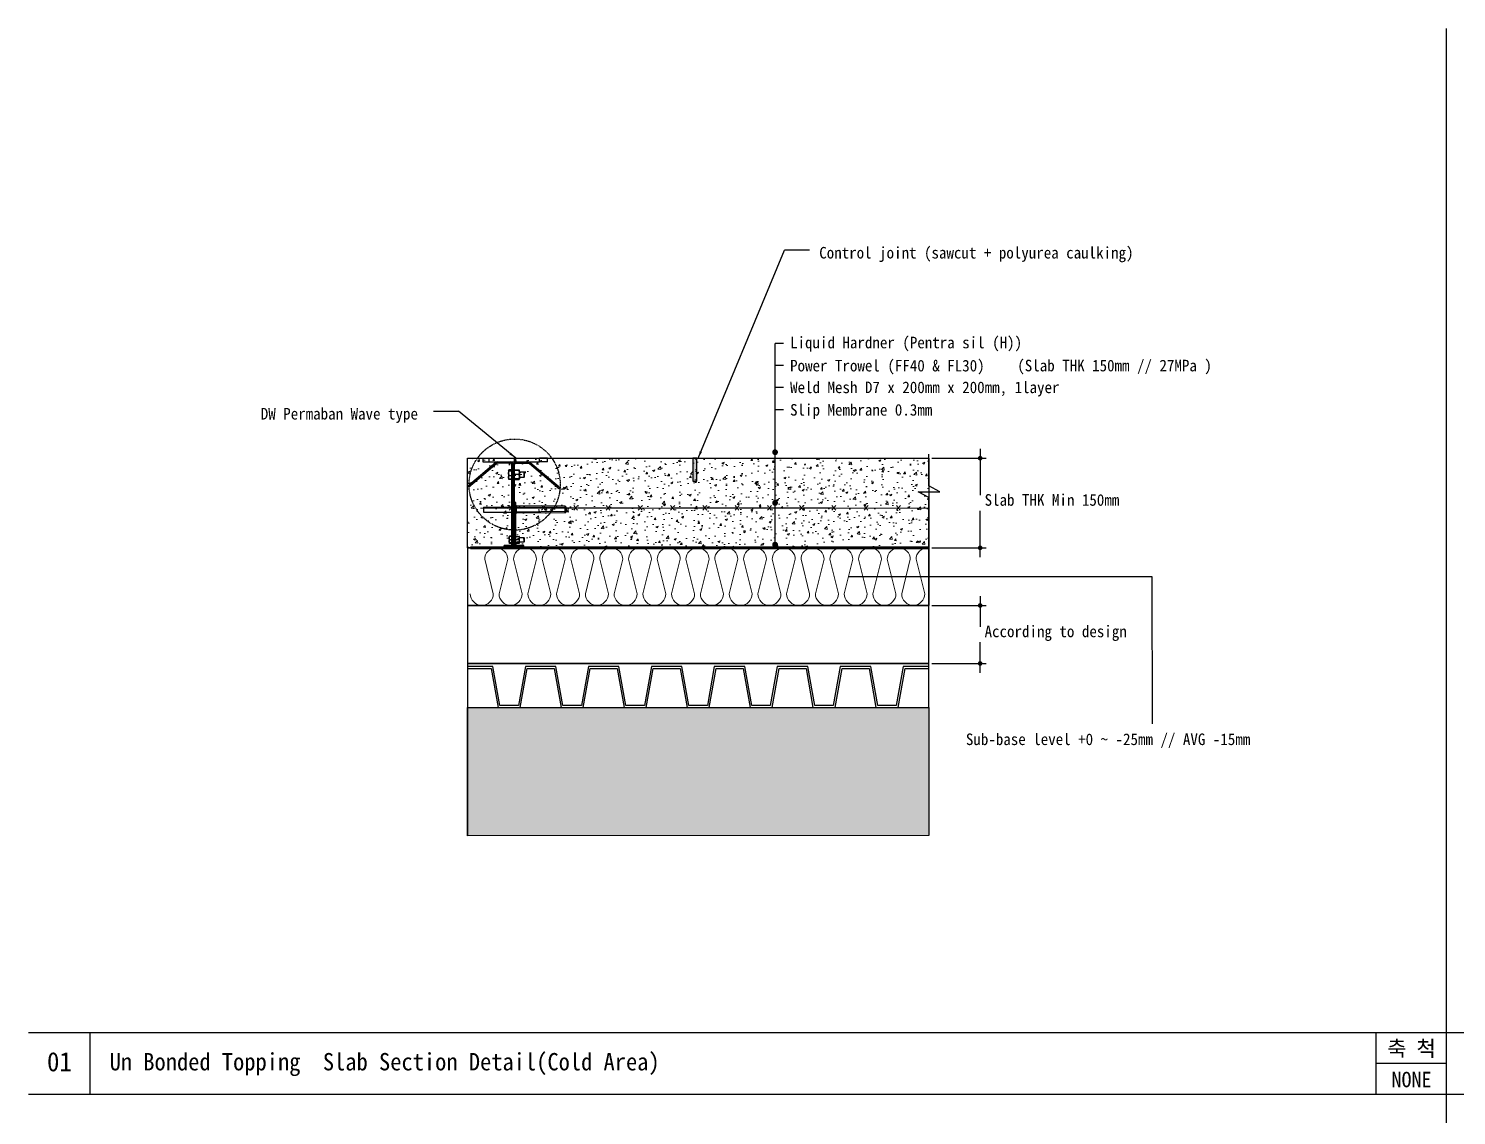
# Model space of a CAD drawing. Header units: millimetres. Extents: x 1364877 to 2662909, y 234189 to 1399913.
# Drawn here: x 1841976 to 2026942, y 369478 to 510289 of the extents above; entities that cross this region are included whole.
import ezdxf
from ezdxf.enums import TextEntityAlignment as Align

# ---------------------------------------------------------------- set-up
doc = ezdxf.new("R2010")
doc.units = ezdxf.units.MM
doc.header["$LTSCALE"] = 5
doc.header["$MEASUREMENT"] = 0
doc.linetypes.add('DASHDOTX2', pattern=[2, 1, -0.5, 0, -0.5])
doc.linetypes.add('HID', pattern=[2, 1.1, -0.9])
doc.layers.get('0').update_dxf_attribs({"linetype": 'CONTINUOUS'})
for name, color, linetype, lineweight in [('A-CONC-LIN2', 7, 'CONTINUOUS', 25), ('A-CUTL', 7, 'CONTINUOUS', 25), ('A-DIMS', 7, 'CONTINUOUS', 25), ('A-MKXS-LEAD', 7, 'CONTINUOUS', 25), ('A-MKXS-MAK2', 3, 'DASHDOTX2', 25), ('A-MKXS-TEXT1', 3, 'CONTINUOUS', 25), ('A-SECT-MESH', 8, 'HID', 18), ('A-XXXX-HATC', 8, 'CONTINUOUS', 18), ('A-XXXX-INSL1', 15, 'CONTINUOUS', 18), ('A-XXXX-TABL', 7, 'CONTINUOUS', 25), ('A-XXXX-TXT2', 3, 'CONTINUOUS', 25)]:
    doc.layers.add(name, color=color, linetype=linetype, lineweight=lineweight)
doc.layers.add('CA-ANNO-TEXT', color=3, linetype='CONTINUOUS')
doc.layers.add('DW-ETC', color=7, linetype='CONTINUOUS')
doc.styles.add('HY울릉도L', font='')
doc.styles.add('돋움', font='')
doc.styles.add('돋움체', font='')
doc.styles.get('HY울릉도L').set_extended_font_data('HYwulM')
doc.styles.get('돋움').set_extended_font_data('DotumChe')
doc.styles.get('돋움체').set_extended_font_data('DotumChe')
doc.dimstyles.new('CDIM', dxfattribs={"dimtxt": 3, "dimasz": 1.5, "dimexe": 2, "dimexo": 1, "dimgap": 1, "dimtad": 1, "dimdec": 0, "dimrnd": 0.5, "dimzin": 0, "dimdsep": 32, "dimlunit": 6, "dimtxsty": 'HY울릉도L', "dimblk1": '_CIDOT', "dimblk2": '_CIDOT', "dimsah": 1, "dimcen": 5.5, "dimclrd": 2, "dimclre": 2, "dimclrt": 7, "dimadec": 0, "dimazin": 0, "dimtfac": 1, "dimtdec": 0, "dimtix": 1, "dimtmove": 2, "dimatfit": 1, "dimldrblk": '_CIDOT', "dimfxl": 1, "dimtolj": 1, "dimtzin": 0, "dimlwd": -1, "dimarcsym": 0})

# ---------------------------------------------------------------- blocks, each defined once
blk = doc.blocks.new('_CIDOT')
at = {"color": 0, "linetype": 'ByBlock'}
blk.add_line((2, 0), (-1, 0), dxfattribs=at)
at = {"color": 0, "linetype": 'ByBlock', "const_width": 0.5}
blk.add_lwpolyline([(-0.25, 0, 1), (0.25, 0, 1)], format="xyb", close=True, dxfattribs=at)
blk = doc.blocks.new('*D4')
at = {"layer": 'A-DIMS', "lineweight": -2, "transparency": 16777216}
for p, q in [((1959003, 454629), (1966042, 454626)), ((1958998, 443016), (1966037, 443013))]:
    blk.add_line(p, q, dxfattribs=at)
at = {"layer": 'A-DIMS', "transparency": 16777216}
for p, q in [((1965242, 454026), (1965240, 449820)), ((1965237, 443613), (1965239, 447820))]:
    blk.add_line(p, q, dxfattribs=at)
at = {"layer": 'A-DIMS', "transparency": 16777216, "xscale": 600, "yscale": 600, "zscale": 600}
for p, rotation in [((1965242, 454626), 89.97559963681972), ((1965237, 443013), 269.9755996368198)]:
    blk.add_blockref('_CIDOT', p, dxfattribs=dict(at, rotation=rotation))
at = {"layer": 'A-DIMS', "color": 3, "transparency": 16777216, "insert": (1965240, 448820), "char_height": 1200, "attachment_point": 5, "style": '돋움체'}
blk.add_mtext('\\A1;   ', dxfattribs=at)
blk = doc.blocks.new('*D5')
at = {"layer": 'A-DIMS', "lineweight": -2, "transparency": 16777216}
for p, q in [((1959003, 435546), (1966037, 435546)), ((1959003, 428036), (1966037, 428036))]:
    blk.add_line(p, q, dxfattribs=at)
at = {"layer": 'A-DIMS', "transparency": 16777216}
for p, q in [((1965237, 434946), (1965237, 432791)), ((1965237, 428636), (1965237, 430791))]:
    blk.add_line(p, q, dxfattribs=at)
at = {"layer": 'A-DIMS', "transparency": 16777216, "xscale": 600, "yscale": 600, "zscale": 600}
for p, rotation in [((1965237, 435546), 90), ((1965237, 428036), 270)]:
    blk.add_blockref('_CIDOT', p, dxfattribs=dict(at, rotation=rotation))
at = {"layer": 'A-DIMS', "color": 3, "transparency": 16777216, "insert": (1965237, 431791), "char_height": 1200, "attachment_point": 5, "style": '돋움체'}
blk.add_mtext('\\A1;   ', dxfattribs=at)

msp = doc.modelspace()

# ---------------------------------------------------------------- hatches: boundary and pattern name
at = {"layer": 'A-XXXX-HATC', "true_color": 0x939598}
h = msp.add_hatch(dxfattribs=at)
h.set_pattern_fill('AR-CONC', color=252, scale=15.530874)
h.set_pattern_definition([(50, (1104660, 597088.6), (2829.487, -247.548), [295.863, -3254.495]), (355, (1104660, 597088.6), (-547.361, 2967.28), [236.6905, -2603.605]), (100.45144, (1104895.8, 597068), (2282.126, 2719.732), [251.445, -2765.897]), (46.1842, (1104660, 597877.6), (4210.094, -652.954), [443.795, -4881.742]), (96.63556, (1105011, 597823), (3687.094, 3842.744), [377.168, -4148.85]), (351.18415, (1104660, 597877.6), (3687.094, 3842.744), [355.035, -3905.39]), (21, (1105054.5, 597680.4), (2354.704, -1588.268), [295.863, -3254.495]), (326, (1105054.5, 597680.4), (959.8395, 2860.6), [236.6905, -2603.596]), (71.45144, (1105250.7, 597548), (3314.5435, 1272.332), [251.445, -2765.892]), (37.5, (1104660, 597088.6), (47.9687, 1313.2136), [0, -2572.037, 0, -2643.044, 0, -2613.4578]), (7.5, (1104660, 597088.6), (1037.7677, 1555.8919), [0, -1506.9296, 0, -2512.8643, 0, -996.0726]), (327.5, (1103780.3, 597088.6), (2105.8404, -88.9724), [0, -986.2105, 0, -3076.9767, 0, -4082.9114]), (317.5, (1103385.8, 597088.6), (2300.5756, 394.8956), [0, -1282.0736, 0, -2043.428, 0, -2899.459])])
h.paths.add_polyline_path([(1898826.4, 443016.3), (1898826.4, 454629), (1958602.7, 454629), (1958602.7, 443016.3)])
at = {"layer": 'A-XXXX-HATC', "true_color": 0x636466}
h = msp.add_hatch(color=251, dxfattribs=at)
h.dxf.hatch_style = 1
h.paths.add_polyline_path([(1898826.4, 422336.9), (1958602.7, 422336.9), (1958602.7, 405737.4), (1898826.4, 405713.6)])
at = {"layer": 'DW-ETC'}
h = msp.add_hatch(color=256, dxfattribs=at)
h.dxf.hatch_style = 1
h.paths.add_polyline_path([(1928013.9, 454629), (1928013.9, 451666.4), (1928534.4, 451666.4), (1928534.4, 454629)])

# ---------------------------------------------------------------- linework, layer by layer
at = {"color": 7, "linetype": 'Continuous', "lineweight": 25}
for p, q in [((1902526.2, 454060.4), (1898849.9, 450975.7)), ((1902631.6, 453934.8), (1898955.3, 450850.1)), ((1900804.9, 454629), (1900804.9, 454137.1)), ((1901624.6, 454137.1), (1901624.6, 454629)), ((1901624.6, 454629), (1904903.5, 454629)), ((1901624.6, 454137.1), (1904903.5, 454137.1)), ((1902631.6, 453934.8), (1902526.2, 454060.4)), ((1902736.9, 454137.1), (1902736.9, 453973.2)), ((1904421, 453973.2), (1902736.9, 453973.2)), ((1904421, 453973.2), (1904421, 454137.1)), ((1904748.9, 453809.3), (1904585, 453809.3)), ((1904585, 443480.7), (1904585, 453809.3)), ((1904912.8, 453809.3), (1904748.9, 453809.3)), ((1904748.9, 443152.8), (1904748.9, 453809.3)), ((1904903.5, 454137.1), (1904903.5, 454629)), ((1905079.1, 454629), (1904903.5, 454629)), ((1905062.4, 454137.1), (1904903.5, 454137.1)), ((1904912.8, 443152.8), (1904912.8, 453809.3)), ((1905076.8, 454137.1), (1905076.8, 453973.2)), ((1905076.8, 454137.1), (1906760.8, 454137.1)), ((1905076.8, 453973.2), (1906760.8, 453973.2)), ((1905093.4, 454137.1), (1905093.4, 454629)), ((1905093.4, 454629), (1908161.8, 454629)), ((1905093.4, 454137.1), (1908161.8, 454137.1)), ((1906760.8, 453973.2), (1906760.8, 454137.1)), ((1906971.6, 454060.4), (1906866.2, 453934.8)), ((1906866.2, 453934.8), (1910542.5, 450850.1)), ((1906971.6, 454060.4), (1910647.9, 450975.7)), ((1908161.8, 454137.1), (1908161.8, 454629)), ((1909217.9, 454137.1), (1909217.9, 454629)), ((1904161.4, 453049.3), (1904150.5, 453030.5)), ((1904150.5, 453030.5), (1904150.5, 453016)), ((1904198.1, 452944.5), (1904150.5, 453016)), ((1904150.5, 453016), (1904150.5, 452649.7)), ((1904150.5, 452649.7), (1904150.5, 452131.4)), ((1904198.1, 451908), (1904150.5, 452131.4)), ((1904150.5, 452131.4), (1904150.5, 451964.9)), ((1904150.5, 451964.9), (1904161.4, 451946)), ((1904161.4, 451946), (1904192.4, 451892.4)), ((1904168.2, 451950), (1904198.1, 451908)), ((1904198.1, 451882.8), (1904185.6, 451920.9)), ((1904188.7, 453093.8), (1904198.1, 453112.6)), ((1904198.1, 453112.6), (1904194.5, 453101.8)), ((1904535.8, 453112.6), (1904198.1, 453112.6)), ((1904535.8, 453087.4), (1904198.1, 453087.4)), ((1904535.8, 452944.5), (1904198.1, 452944.5)), ((1904535.8, 452354.8), (1904198.1, 452354.8)), ((1904535.8, 451908), (1904198.1, 451908)), ((1904535.8, 451882.8), (1904198.1, 451882.8)), ((1904535.8, 453112.6), (1904535.8, 453087.4)), ((1904535.8, 453087.4), (1904535.8, 453016)), ((1904585, 453030.5), (1904535.8, 453030.5)), ((1904535.8, 453016), (1904535.8, 452944.5)), ((1904535.8, 452944.5), (1904535.8, 452649.7)), ((1904535.8, 452649.7), (1904535.8, 452354.8)), ((1904535.8, 452354.8), (1904535.8, 452131.4)), ((1904535.8, 452131.4), (1904535.8, 451908)), ((1904535.8, 451964.9), (1904585, 451964.9)), ((1904535.8, 451908), (1904535.8, 451882.8)), ((1904914, 453032.5), (1904912.8, 453030.5)), ((1904960.4, 452551), (1904912.8, 452803.1)), ((1904960.4, 451993.5), (1904912.8, 452272.3)), ((1904912.8, 451964.9), (1904914, 451962.9)), ((1904960.4, 453112.9), (1904914, 453032.5)), ((1904914, 451962.9), (1904960.4, 451882.4)), ((1904938, 453045.2), (1904960.4, 453112.9)), ((1904960.4, 451882.4), (1904945.3, 451931.4)), ((1904960.4, 453112.9), (1905512.8, 453112.9)), ((1904960.4, 453055.2), (1905512.8, 453055.2)), ((1904960.4, 452551), (1905512.8, 452551)), ((1904960.4, 451993.5), (1905512.8, 451993.5)), ((1904960.4, 451940.2), (1905512.8, 451940.2)), ((1904960.4, 451882.4), (1905512.8, 451882.4)), ((1905559.3, 453032.5), (1905512.8, 453112.9)), ((1905535.3, 453045.2), (1905512.8, 453112.9)), ((1905512.8, 452551), (1905560.4, 452803.1)), ((1905512.8, 451993.5), (1905560.4, 452272.3)), ((1905512.8, 451882.4), (1905559.3, 451962.9)), ((1905512.8, 451882.4), (1905528, 451931.4)), ((1905560.4, 453030.5), (1905559.3, 453032.5)), ((1905559.3, 451962.9), (1905560.4, 451964.9)), ((1905560.4, 452803.1), (1905560.4, 453030)), ((1906179, 452825.6), (1905560.4, 452825.6)), ((1905560.4, 452803.1), (1905560.4, 452272.3)), ((1905560.4, 452272.3), (1905560.4, 451966.9)), ((1905560.4, 452169.8), (1906179, 452169.8)), ((1906224.4, 452780.1), (1906179, 452825.6)), ((1906179, 452169.8), (1906179, 452825.6)), ((1906179, 452169.8), (1906224.4, 452215.3)), ((1906224.4, 452215.3), (1906224.4, 452780.1)), ((1899178.8, 450988.6), (1899073.4, 451114.2)), ((1910542.5, 450850.1), (1910647.9, 450975.7)), ((1900896.2, 448276.1), (1900896.2, 447620.3)), ((1900896.2, 448276.1), (1904585, 448276.1)), ((1900896.2, 447620.3), (1904585, 447620.3)), ((1905076.8, 448885.9), (1904912.8, 448885.9)), ((1904912.8, 443475.7), (1904912.8, 448885.9)), ((1905076.8, 443475.7), (1905076.8, 448885.9)), ((1905087.3, 448498.8), (1905078.6, 448507)), ((1905174.1, 448258.8), (1905174.1, 448269.3)), ((1905174.1, 447697.2), (1905174.1, 448258.8)), ((1911472.1, 448203.9), (1905174.1, 448258.8)), ((1905174.1, 447697.2), (1911472.1, 447752.3)), ((1905198.3, 448451), (1905198.3, 448452.3)), ((1911443.7, 448397.7), (1905198.3, 448452.3)), ((1905198.3, 448451), (1911443.6, 448396.6)), ((1911443.7, 448396.6), (1911443.7, 448397.7)), ((1911472.1, 447752.3), (1911472.1, 448203.9)), ((1911634.6, 448205), (1911634.6, 448203.9)), ((1911634.6, 448203.9), (1911634.6, 447752.3)), ((1911443.7, 447559.7), (1905198.3, 447505.1)), ((1904243.3, 444493.8), (1904226.3, 444464.4)), ((1904262.9, 444465.8), (1904226.3, 444464.3)), ((1904226.3, 444464.3), (1904226.3, 444261.6)), ((1904226.3, 444261.6), (1904226.3, 443851.7)), ((1904262.9, 444520.4), (1904249.3, 444490.4)), ((1904252.5, 444479.7), (1904262.9, 444520.4)), ((1904544, 444520.4), (1904262.9, 444520.4)), ((1904544, 444465.8), (1904262.9, 444465.8)), ((1904544, 444057.3), (1904262.9, 444057.3)), ((1904544, 444520.4), (1904544, 444465.8)), ((1904544, 444465.8), (1904544, 444261.6)), ((1904585, 444464.4), (1904544, 444464.4)), ((1904544, 444261.6), (1904544, 444057.3)), ((1904544, 444057.3), (1904544, 443851.7)), ((1905077.7, 444465.9), (1905076.8, 444464.4)), ((1905113.4, 444095.5), (1905076.8, 444289.4)), ((1905113.4, 444483.3), (1905540.2, 444483.3)), ((1905113.4, 444095.5), (1905540.2, 444095.5)), ((1905540.2, 444095.5), (1905576.8, 444289.4)), ((1905576.8, 444289.4), (1905576.8, 444464)), ((1906179, 444300.4), (1905576.8, 444300.4)), ((1905576.8, 443881.1), (1905576.8, 444289.4)), ((1906224.4, 444255), (1906179, 444300.4)), ((1906179, 443808.6), (1906179, 444300.4)), ((1906224.4, 443854), (1906224.4, 444255)), ((1904421, 443316.7), (1903601.3, 443316.7)), ((1903601.3, 443152.8), (1903601.3, 443316.7)), ((1904421, 443152.8), (1903601.3, 443152.8)), ((1904262.9, 443646.1), (1904226.3, 443851.7)), ((1904226.3, 443851.7), (1904226.3, 443644.6)), ((1904226.3, 443644.6), (1904243.3, 443615.2)), ((1904262.9, 443643.2), (1904226.3, 443644.6)), ((1904262.9, 443588.6), (1904237.6, 443644.2)), ((1904544, 443646.1), (1904262.9, 443646.1)), ((1904544, 443643.2), (1904262.9, 443643.2)), ((1904544, 443588.6), (1904262.9, 443588.6)), ((1904421, 443316.7), (1904421, 443152.8)), ((1904544, 443851.7), (1904544, 443646.1)), ((1904544, 443646.1), (1904544, 443644.6)), ((1904544, 443644.6), (1904585, 443644.6)), ((1904544, 443644.6), (1904544, 443643.2)), ((1904544, 443643.2), (1904544, 443588.6)), ((1904585, 443480.7), (1904748.9, 443480.7)), ((1904748.9, 443152.8), (1904912.8, 443152.8)), ((1904912.8, 443475.7), (1905076.8, 443475.7)), ((1905113.4, 443666.7), (1905076.8, 443881.1)), ((1905076.8, 443644.6), (1905077.7, 443643.1)), ((1905113.4, 443666.7), (1905540.2, 443666.7)), ((1905113.4, 443625.7), (1905540.2, 443625.7)), ((1905240.7, 443311.7), (1905240.7, 443147.8)), ((1906142.4, 443311.7), (1905240.7, 443311.7)), ((1906142.4, 443147.8), (1905240.7, 443147.8)), ((1905540.2, 443666.7), (1905576.8, 443881.1)), ((1905575.9, 443643.1), (1905576.8, 443644.6)), ((1905576.8, 443646.2), (1905576.8, 443881.1)), ((1905576.8, 443808.6), (1906179, 443808.6)), ((1906142.4, 443147.8), (1906142.4, 443311.7)), ((1906179, 443808.6), (1906224.4, 443854))]:
    msp.add_line(p, q, dxfattribs=at)
at = {"color": 8, "linetype": 'Continuous', "lineweight": 25}
msp.add_line((1911443.6, 448396.6), (1911443.7, 448396.6), dxfattribs=at)
at = {"color": 8, "linetype": 'Continuous', "lineweight": 25, "flags": 128}
for points in [[(1905174.1, 448258.8), (1905146, 448258.8), (1905119.6, 448258.8), (1905095.7, 448258.8), (1905076.8, 448258.8)], [(1905076.8, 447697.2), (1905095.7, 447697.2), (1905119.6, 447697.2), (1905146, 447697.2), (1905174.1, 447697.2)]]:
    msp.add_lwpolyline(points, dxfattribs=at)
at = {"color": 7, "linetype": 'Continuous', "lineweight": 25, "flags": 128}
for points in [[(1911472.1, 448203.9), (1911505.1, 448203.9), (1911536.1, 448203.9), (1911564.2, 448203.9), (1911588.5, 448203.9), (1911608.2, 448203.9), (1911622.7, 448203.9), (1911631.6, 448203.9), (1911634.6, 448203.9)], [(1911634.6, 447752.3), (1911631.6, 447752.3), (1911622.7, 447752.3), (1911608.2, 447752.3), (1911588.5, 447752.3), (1911564.2, 447752.3), (1911536.1, 447752.3), (1911505.1, 447752.3), (1911472.1, 447752.3)]]:
    msp.add_lwpolyline(points, dxfattribs=at)
at = {"color": 7, "linetype": 'Continuous', "lineweight": 25}
for centre, radius, start, end in [((1902736.9, 453809.3), 327.9, 90, 130), ((1902736.9, 453809.3), 163.9, 90, 130), ((1904421, 453809.3), 327.9, 0, 90), ((1904421, 453809.3), 163.9, 0, 90), ((1905076.8, 453809.3), 327.9, 90, 180), ((1905076.8, 453809.3), 163.9, 90, 180), ((1906760.8, 453809.3), 327.9, 50, 90), ((1906760.8, 453809.3), 163.9, 50, 90), ((1911442, 448205), 192.6, 0, 89.5), ((1911142.5, 448253.7), 333.3, 351.418319, 25.385874), ((1911442, 448203.9), 192.6, 0, 89.5), ((1911142.7, 447702.5), 333.1, 334.605671, 8.5873), ((1911442, 447752.3), 192.6, 270.5, 0), ((1905199.7, 447341.1), 163.9, 90.5, 133.702635), ((1904421, 443480.7), 327.9, 270, 0), ((1904421, 443480.7), 163.9, 270, 0), ((1905240.7, 443475.7), 327.9, 180, 270), ((1905240.7, 443475.7), 163.9, 180, 270)]:
    msp.add_arc(centre, radius, start, end, dxfattribs=at)
at = {"color": 8, "linetype": 'Continuous', "lineweight": 25}
for centre, radius, start, end in [((1905199.7, 448614.9), 163.9, 221.409633, 269.5), ((1905183.3, 450187.4), 1918.1, 266.816554, 269.723842), ((1905199.7, 448616.2), 163.9, 222.003223, 269.5)]:
    msp.add_arc(centre, radius, start, end, dxfattribs=at)
at = {"color": 7, "linetype": 'Continuous', "lineweight": 25}
for points, knots in [([(1900806.8, 454629), (1900808.4, 454629), (1900811.8, 454629), (1900859.6, 454629), (1900942.7, 454629), (1901062.6, 454629), (1901217.5, 454629), (1901407.4, 454629), (1901549.5, 454629), (1901624.6, 454629)], [0, 0, 0, 0, 0.09707816, 0.21877623, 0.34734472, 0.48637464, 0.63930682, 0.80944891, 1, 1, 1, 1]), ([(1900806.8, 454137.1), (1900808.4, 454137.1), (1900811.8, 454137.1), (1900859.6, 454137.1), (1900942.7, 454137.1), (1901062.6, 454137.1), (1901217.5, 454137.1), (1901407.4, 454137.1), (1901549.5, 454137.1), (1901624.6, 454137.1)], [0, 0, 0, 0, 0.09707816, 0.21877623, 0.34734472, 0.48637464, 0.63930682, 0.80944891, 1, 1, 1, 1]), ([(1909215.3, 454629), (1909213.4, 454629), (1909209, 454629), (1909147.3, 454629), (1909040, 454629), (1908885.6, 454629), (1908685.9, 454629), (1908441.3, 454629), (1908258.5, 454629), (1908161.8, 454629)], [0, 0, 0, 0, 0.09543281, 0.2157351, 0.34343641, 0.48230884, 0.63586234, 0.80738162, 1, 1, 1, 1]), ([(1909215.3, 454137.1), (1909213.4, 454137.1), (1909209, 454137.1), (1909147.3, 454137.1), (1909040, 454137.1), (1908885.6, 454137.1), (1908685.9, 454137.1), (1908441.3, 454137.1), (1908258.5, 454137.1), (1908161.8, 454137.1)], [0, 0, 0, 0, 0.09543281, 0.2157351, 0.34343641, 0.48230884, 0.63586234, 0.80738162, 1, 1, 1, 1]), ([(1904150.5, 453016), (1904150.5, 453017.6), (1904151.2, 453041.8), (1904175.5, 453065.4), (1904198.1, 453087.4)], [0, 0, 0, 0, 0.07023966, 1, 1, 1, 1]), ([(1904150.5, 452649.7), (1904156.3, 452727.2), (1904163.8, 452827), (1904191.8, 452923), (1904198.1, 452944.5)], [0, 0, 0, 0, 0.77629349, 1, 1, 1, 1]), ([(1904198.1, 452354.8), (1904178.8, 452428.6), (1904153.4, 452525.8), (1904151.1, 452625.6), (1904150.5, 452649.7)], [0, 0, 0, 0, 0.75815177, 1, 1, 1, 1]), ([(1904150.5, 452131.4), (1904150.5, 452136.7), (1904151.2, 452212.2), (1904175.5, 452286.1), (1904198.1, 452354.8)], [0, 0, 0, 0, 0.07020533, 1, 1, 1, 1]), ([(1904912.8, 452803.1), (1904912.9, 452809.1), (1904913.6, 452894.2), (1904937.9, 452977.6), (1904960.4, 453055.2)], [0, 0, 0, 0, 0.07019843, 1, 1, 1, 1]), ([(1904912.8, 452272.3), (1904912.9, 452278.9), (1904913.6, 452373), (1904937.9, 452465.3), (1904960.4, 452551)], [0, 0, 0, 0, 0.07020298, 1, 1, 1, 1]), ([(1904912.8, 451966.9), (1904913.5, 451969.3), (1904916.2, 451978.3), (1904941.7, 451987.1), (1904960.4, 451993.5)], [0, 0, 0, 0, 0.26860706, 1, 1, 1, 1]), ([(1904914.9, 453032.5), (1904915.4, 453033.6), (1904918.4, 453041.3), (1904941, 453048.7), (1904960.4, 453055.2)], [0, 0, 0, 0, 0.14100126, 1, 1, 1, 1]), ([(1904960.4, 451940.2), (1904953.2, 451942.4), (1904929.1, 451949.9), (1904922.7, 451957.6), (1904918.3, 451962.9)], [0, 0, 0, 0, 0.30191559, 1, 1, 1, 1]), ([(1905560.4, 452803.1), (1905560.4, 452809.1), (1905559.7, 452894.2), (1905535.4, 452977.6), (1905512.8, 453055.2)], [0, 0, 0, 0, 0.07019843, 1, 1, 1, 1]), ([(1905560.4, 453028.5), (1905559.7, 453030.9), (1905557.1, 453040), (1905531.5, 453048.7), (1905512.8, 453055.2)], [0, 0, 0, 0, 0.26866916, 1, 1, 1, 1]), ([(1905560.4, 452272.3), (1905560.4, 452278.9), (1905559.7, 452373), (1905535.4, 452465.3), (1905512.8, 452551)], [0, 0, 0, 0, 0.07020298, 1, 1, 1, 1]), ([(1905560.4, 451966.9), (1905559.7, 451969.3), (1905557.1, 451978.3), (1905531.5, 451987.1), (1905512.8, 451993.5)], [0, 0, 0, 0, 0.26860706, 1, 1, 1, 1]), ([(1905512.8, 451940.2), (1905520, 451942.4), (1905547.9, 451951.1), (1905555.1, 451960.2), (1905560.4, 451966.9)], [0, 0, 0, 0, 0.25751836, 1, 1, 1, 1]), ([(1905198.3, 448451), (1905195.1, 448448.3), (1905188.7, 448443.1), (1905180.6, 448401.6), (1905175.2, 448341.5), (1905174.4, 448292.8), (1905174.1, 448269.3)], [0, 0, 0, 0, 0.2547478, 0.5065807, 0.76077531, 1, 1, 1, 1]), ([(1905174.1, 447697.2), (1905174.1, 447684.7), (1905174.1, 447659.5), (1905175.8, 447610.9), (1905180.2, 447557.6), (1905188.4, 447513.5), (1905195, 447507.9), (1905198.3, 447505.1)], [0, 0, 0, 0, 0.12244606, 0.24634626, 0.49390297, 0.74540909, 1, 1, 1, 1]), ([(1905078.6, 447450.4), (1905087.9, 447460.1), (1905108.1, 447481.4), (1905148.8, 447501.6), (1905178.9, 447506.4), (1905193.3, 447508.7)], [0, 0, 0, 0, 0.30587249, 0.66701444, 1, 1, 1, 1]), ([(1904226.3, 444261.6), (1904230.9, 444316.1), (1904236.8, 444385.2), (1904258.4, 444451.7), (1904262.9, 444465.8)], [0, 0, 0, 0, 0.78901349, 1, 1, 1, 1]), ([(1904262.9, 444057.3), (1904248, 444109.1), (1904228.5, 444176.4), (1904226.7, 444245.5), (1904226.3, 444261.6)], [0, 0, 0, 0, 0.76814622, 1, 1, 1, 1]), ([(1904226.3, 443851.7), (1904226.4, 443856.6), (1904226.9, 443926), (1904245.6, 443994.1), (1904262.9, 444057.3)], [0, 0, 0, 0, 0.07020727, 1, 1, 1, 1]), ([(1905076.8, 444289.4), (1905076.8, 444294), (1905077.3, 444359.5), (1905096, 444423.6), (1905113.4, 444483.3)], [0, 0, 0, 0, 0.070230574, 1, 1, 1, 1]), ([(1905076.8, 443881.1), (1905076.8, 443886.2), (1905077.3, 443958.6), (1905096, 444029.5), (1905113.4, 444095.5)], [0, 0, 0, 0, 0.07019552, 1, 1, 1, 1]), ([(1905078.4, 444465.9), (1905078.7, 444466.7), (1905081.1, 444472.6), (1905098.5, 444478.4), (1905113.4, 444483.3)], [0, 0, 0, 0, 0.14099734, 1, 1, 1, 1]), ([(1905576.8, 444289.4), (1905576.8, 444294), (1905576.3, 444359.5), (1905557.6, 444423.6), (1905540.2, 444483.3)], [0, 0, 0, 0, 0.070230574, 1, 1, 1, 1]), ([(1905576.8, 444462.8), (1905576.3, 444464.7), (1905574.3, 444471.6), (1905554.6, 444478.4), (1905540.2, 444483.3)], [0, 0, 0, 0, 0.26864803, 1, 1, 1, 1]), ([(1905576.8, 443881.1), (1905576.8, 443886.2), (1905576.3, 443958.6), (1905557.6, 444029.5), (1905540.2, 444095.5)], [0, 0, 0, 0, 0.07019552, 1, 1, 1, 1]), ([(1904226.3, 443644.6), (1904226.4, 443644.7), (1904226.9, 443645.2), (1904245.6, 443645.6), (1904262.9, 443646.1)], [0, 0, 0, 0, 0.07015009, 1, 1, 1, 1]), ([(1905076.8, 443819.6), (1905076.8, 443815), (1905077.3, 443749.5), (1905096, 443685.3), (1905113.4, 443625.7)], [0, 0, 0, 0, 0.070230574, 1, 1, 1, 1]), ([(1905076.8, 443646.2), (1905077.3, 443648), (1905079.4, 443655), (1905099, 443661.7), (1905113.4, 443666.7)], [0, 0, 0, 0, 0.26858891, 1, 1, 1, 1]), ([(1905113.4, 443625.7), (1905107.8, 443627.4), (1905089.3, 443633.1), (1905084.4, 443639), (1905081, 443643.1)], [0, 0, 0, 0, 0.30194198, 1, 1, 1, 1]), ([(1905576.8, 443819.6), (1905576.8, 443815), (1905576.3, 443749.5), (1905557.6, 443685.3), (1905540.2, 443625.7)], [0, 0, 0, 0, 0.070230574, 1, 1, 1, 1]), ([(1905576.8, 443646.2), (1905576.3, 443648), (1905574.3, 443655), (1905554.6, 443661.7), (1905540.2, 443666.7)], [0, 0, 0, 0, 0.2685888, 1, 1, 1, 1]), ([(1905540.2, 443625.7), (1905545.7, 443627.4), (1905567.2, 443634.1), (1905572.7, 443641), (1905576.8, 443646.2)], [0, 0, 0, 0, 0.25752837, 1, 1, 1, 1])]:
    msp.add_open_spline(points, degree=3, knots=knots, dxfattribs=at)
at = {"layer": 'A-CONC-LIN2'}
msp.add_line((1958518.4, 428035.8, 0), (1898826.4, 428035.8, 0), dxfattribs=at)
for points in [[(1898826.4, 443016.3), (1898826.4, 454629), (1958602.7, 454629), (1958602.7, 443016.3)], [(1898826.4, 435546.3), (1898826.4, 428035.8), (1958602.7, 428035.8), (1958602.7, 435546.3)]]:
    msp.add_lwpolyline(points, close=True, dxfattribs=at)
at = {"layer": 'A-CONC-LIN2', "elevation": 0}
for points in [[(1898826.4, 443067.5), (1898826.4, 435546.3), (1958602.7, 435546.3), (1958602.7, 443016.3)], [(1898826.4, 422336.9), (1958602.7, 422336.9), (1958602.7, 405737.4), (1898826.4, 405713.6)]]:
    msp.add_lwpolyline(points, close=True, dxfattribs=at)
at = {"layer": 'A-CONC-LIN2', "color": 4, "linetype": 'HID', "const_width": 362.4, "elevation": 0}
msp.add_lwpolyline([(1899202.7, 443016.3), (1958602.7, 443016.3)], dxfattribs=at)
at = {"layer": 'A-CONC-LIN2', "elevation": 0}
for points in [[(1898826.4, 428035.8), (1898826.4, 405713.6)], [(1898826.4, 427403), (1901888.9, 427403), (1902793.5, 422329.1), (1905649.5, 422329.1), (1906554.1, 427403), (1910048.3, 427403), (1910953, 422329.1), (1913809, 422329.1), (1914713.6, 427403), (1918207.8, 427403), (1919112.5, 422329.1), (1921968.4, 422329.1), (1922873.1, 427403), (1926367.3, 427403), (1927272, 422329.1), (1930127.9, 422329.1), (1931032.6, 427403), (1934526.8, 427403), (1935431.4, 422329.1), (1938287.4, 422329.1), (1939192.1, 427403), (1942686.3, 427403), (1943590.9, 422329.1), (1946446.9, 422329.1), (1947351.5, 427403), (1950845.8, 427403), (1951750.4, 422329.1), (1954606.4, 422329.1), (1955511, 427403), (1958602.7, 427403), (1958602.7, 427656.7), (1955287.3, 427656.7), (1954382.7, 422582.8), (1951974.1, 422582.8), (1951069.5, 427656.7), (1947127.8, 427656.7), (1946223.2, 422582.8), (1943814.7, 422582.8), (1942910, 427656.7), (1938968.3, 427656.7), (1938063.7, 422582.8), (1935655.2, 422582.8), (1934750.5, 427656.7), (1930808.8, 427656.7), (1929904.2, 422582.8), (1927495.7, 422582.8), (1926591, 427656.7), (1922649.4, 427656.7), (1921744.7, 422582.8), (1919336.2, 422582.8), (1918431.6, 427656.7), (1914489.9, 427656.7), (1913585.2, 422582.8), (1911176.7, 422582.8), (1910272.1, 427656.7), (1906330.4, 427656.7), (1905425.7, 422582.8), (1903017.2, 422582.8), (1902112.6, 427656.7), (1898826.4, 427656.7), (1898826.4, 427403)], [(1958602.7, 422336.9), (1958602.7, 428035.8)]]:
    msp.add_lwpolyline(points, dxfattribs=at)
at = {"layer": 'A-CUTL'}
msp.add_lwpolyline([(1958602.7, 435546.3), (1958602.7, 449524.1), (1957205.6, 450280.5), (1959999.7, 450280.5), (1958602.7, 451025.4), (1958602.7, 455137.6)], dxfattribs=at)
at = {"layer": 'A-MKXS-LEAD'}
for p, q in [((1943152.8, 481598.7), (1939897.5, 481598.7)), ((1939785.7, 469494.1), (1938680, 469494.1)), ((1938680, 443427.4), (1938680, 469494.1)), ((1939785.7, 466629.7), (1938680, 466629.7)), ((1939785.7, 463785.7), (1938680, 463785.7)), ((1894429.2, 460740.1), (1897684.6, 460740.1)), ((1939785.7, 460891.5), (1938680, 460891.5))]:
    msp.add_line(p, q, dxfattribs=at)
at = {"layer": 'A-MKXS-LEAD', "const_width": 375}
for points in [[(1938492.5, 455403.7, 1), (1938867.5, 455403.7, 1)], [(1938492.5, 448835.8, 1), (1938867.5, 448835.8, 1)], [(1938492.5, 443427.4, 1), (1938867.5, 443427.4, 1)]]:
    msp.add_lwpolyline(points, format="xyb", close=True, dxfattribs=at)
at = {"layer": 'A-MKXS-LEAD'}
for points in [[(1904470, 455345.6), (1904271.3, 455104.7), (1905093.4, 454629)], [(1929217.7, 455434.7), (1928929.2, 455554.3), (1928714.6, 454629)]]:
    msp.add_solid(points, dxfattribs=at)
at = {"layer": 'A-MKXS-MAK2'}
msp.add_circle((1904940.3, 451210.3), 5903.7, dxfattribs=at)
at = {"layer": 'A-SECT-MESH', "linetype": 'Continuous'}
for p, q in [((1904242.6, 448490.9), (1904742, 447901.1)), ((1904776, 448490.9), (1904242.6, 447901.1)), ((1908465.3, 448173.7, 0), (1904712.5, 448173.7, 0)), ((1908421.9, 448490.9), (1908921.3, 447901.1)), ((1908955.4, 448490.9), (1908421.9, 447901.1)), ((1912644.6, 448173.7, 0), (1908891.8, 448173.7, 0)), ((1912601.3, 448490.9), (1913100.6, 447901.1)), ((1913134.7, 448490.9), (1912601.3, 447901.1)), ((1916823.9, 448173.7, 0), (1913071.2, 448173.7, 0)), ((1916780.6, 448490.9), (1917280, 447901.1)), ((1917314, 448490.9), (1916780.6, 447901.1)), ((1921003.2, 448173.7, 0), (1917250.5, 448173.7, 0)), ((1920959.9, 448490.9), (1921459.3, 447901.1)), ((1921493.3, 448490.9), (1920959.9, 447901.1)), ((1925182.6, 448173.7, 0), (1921429.8, 448173.7, 0)), ((1925139.2, 448490.9), (1925638.6, 447901.1)), ((1925672.7, 448490.9), (1925139.2, 447901.1)), ((1929361.9, 448173.7, 0), (1925609.1, 448173.7, 0)), ((1929318.6, 448490.9), (1929817.9, 447901.1)), ((1929852, 448490.9), (1929318.6, 447901.1)), ((1933541.2, 448173.7, 0), (1929788.5, 448173.7, 0)), ((1933497.9, 448490.9), (1933997.3, 447901.1)), ((1934031.3, 448490.9), (1933497.9, 447901.1)), ((1937720.5, 448173.7, 0), (1933967.8, 448173.7, 0)), ((1937677.2, 448490.9), (1938176.6, 447901.1)), ((1938210.6, 448490.9), (1937677.2, 447901.1)), ((1941899.9, 448173.7, 0), (1938147.1, 448173.7, 0)), ((1941856.6, 448490.9), (1942355.9, 447901.1)), ((1942390, 448490.9), (1941856.6, 447901.1)), ((1946079.2, 448173.7, 0), (1942326.5, 448173.7, 0)), ((1946035.9, 448490.9), (1946535.2, 447901.1)), ((1946569.3, 448490.9), (1946035.9, 447901.1)), ((1950258.5, 448173.7, 0), (1946505.8, 448173.7, 0)), ((1950215.2, 448490.9), (1950714.6, 447901.1)), ((1950748.6, 448490.9), (1950215.2, 447901.1)), ((1954437.9, 448173.7, 0), (1950685.1, 448173.7, 0)), ((1954394.5, 448490.9), (1954893.9, 447901.1)), ((1954927.9, 448490.9), (1954394.5, 447901.1)), ((1958617.2, 448173.7, 0), (1954864.4, 448173.7, 0))]:
    msp.add_line(p, q, dxfattribs=at)
at = {"layer": 'A-SECT-MESH', "linetype": 'Continuous', "elevation": 0}
for points in [[(1904324.9, 448173.7), (1900533.2, 448173.7)], [(1925221.5, 448173.7), (1921429.8, 448173.7)], [(1950297.5, 448173.7), (1946505.8, 448173.7)], [(1954476.8, 448173.7), (1950685.1, 448173.7)]]:
    msp.add_lwpolyline(points, dxfattribs=at)
at = {"layer": 'A-XXXX-INSL1'}
for p, q in [((1901061.7, 441526.1), (1902179.3, 437055.6)), ((1902924.4, 437055.6), (1904042, 441526.1)), ((1904787.1, 441526.1), (1905904.8, 437055.6)), ((1906649.8, 437055.6), (1907767.5, 441526.1)), ((1908512.6, 441526.1), (1909630.2, 437055.6)), ((1910375.3, 437055.6), (1911492.9, 441526.1)), ((1912238, 441526.1), (1913355.6, 437055.6)), ((1914100.7, 437055.6), (1915218.3, 441526.1)), ((1915963.4, 441526.1), (1917081, 437055.6)), ((1917826.1, 437055.6), (1918943.8, 441526.1)), ((1919688.8, 441526.1), (1920806.5, 437055.6)), ((1921551.6, 437055.6), (1922669.2, 441526.1)), ((1923414.3, 441526.1), (1924531.9, 437055.6)), ((1925277, 437055.6), (1926394.6, 441526.1)), ((1927139.7, 441526.1), (1928257.3, 437055.6)), ((1929002.4, 437055.6), (1930120, 441526.1)), ((1930865.1, 441526.1), (1931982.8, 437055.6)), ((1932727.9, 437055.6), (1933845.5, 441526.1)), ((1934590.6, 441526.1), (1935708.2, 437055.6)), ((1936453.3, 437055.6), (1937570.9, 441526.1)), ((1938316, 441526.1), (1939433.6, 437055.6)), ((1940178.7, 437055.6), (1941296.3, 441526.1)), ((1942041.4, 441526.1), (1943159.1, 437055.6)), ((1943904.1, 437055.6), (1945021.8, 441526.1)), ((1945766.9, 441526.1), (1946884.5, 437055.6)), ((1947629.6, 437055.6), (1948747.2, 441526.1)), ((1949492.3, 441526.1), (1950609.9, 437055.6)), ((1951355, 437055.6), (1952472.6, 441526.1)), ((1953217.7, 441526.1), (1954335.3, 437055.6)), ((1955080.4, 437055.6), (1956198.1, 441526.1)), ((1956943.1, 441526.1), (1958060.8, 437055.6))]:
    msp.add_line(p, q, dxfattribs=at)
for centre, start, end in [((1902551.9, 441526.1), 90, 180), ((1902551.9, 441526.1), 0, 90), ((1906277.3, 441526.1), 90, 180), ((1906277.3, 441526.1), 0, 90), ((1910002.7, 441526.1), 90, 180), ((1910002.7, 441526.1), 0, 90), ((1913728.2, 441526.1), 90, 180), ((1913728.2, 441526.1), 0, 90), ((1917453.6, 441526.1), 90, 180), ((1917453.6, 441526.1), 0, 90), ((1921179, 441526.1), 90, 180), ((1921179, 441526.1), 0, 90), ((1924904.4, 441526.1), 90, 180), ((1924904.4, 441526.1), 0, 90), ((1928629.9, 441526.1), 90, 180), ((1928629.9, 441526.1), 0, 90), ((1932355.3, 441526.1), 90, 180), ((1932355.3, 441526.1), 0, 90), ((1936080.7, 441526.1), 90, 180), ((1936080.7, 441526.1), 0, 90), ((1939806.2, 441526.1), 90, 180), ((1939806.2, 441526.1), 0, 90), ((1943531.6, 441526.1), 90, 180), ((1943531.6, 441526.1), 0, 90), ((1947257, 441526.1), 90, 180), ((1947257, 441526.1), 0, 90), ((1950982.5, 441526.1), 90, 180), ((1950982.5, 441526.1), 0, 90), ((1954707.9, 441526.1), 90, 180), ((1954707.9, 441526.1), 0, 90), ((1958433.3, 441526.1), 90, 180), ((1900689.2, 437055.6), 180, 0), ((1904414.6, 437055.6), 180, 0), ((1908140, 437055.6), 180, 0), ((1911865.4, 437055.6), 180, 0), ((1915590.9, 437055.6), 180, 0), ((1919316.3, 437055.6), 180, 0), ((1923041.7, 437055.6), 180, 0), ((1926767.2, 437055.6), 180, 0), ((1930492.6, 437055.6), 180, 0), ((1934218, 437055.6), 180, 0), ((1937943.5, 437055.6), 180, 0), ((1941668.9, 437055.6), 180, 0), ((1945394.3, 437055.6), 180, 0), ((1949119.7, 437055.6), 180, 0), ((1952845.2, 437055.6), 180, 0), ((1956570.6, 437055.6), 180, 0)]:
    msp.add_arc(centre, 1490.2, start, end, dxfattribs=at)
at = {"layer": 'A-XXXX-TABL'}
for p, q in [((2016506.9, 380239.2), (2016506.9, 372239.2)), ((2016506.9, 376239.2), (2025663.7, 376239.2))]:
    msp.add_line(p, q, dxfattribs=at)
for points in [[(2025663.7, 234189.2), (2025663.7, 510289.2)], [(1841976.2, 380239.2), (2209351.2, 380239.2)], [(1849976.2, 372239.2), (1849976.2, 380239.2)], [(1841976.2, 372239.2), (2209351.2, 372239.2)]]:
    msp.add_lwpolyline(points, dxfattribs=at)
at = {"layer": 'DW-ETC', "color": 8}
msp.add_line((1898826.4, 443016.3), (1958602.7, 443016.3), dxfattribs=at)
at = {"layer": 'DW-ETC'}
for p, q in [((1958602.7, 443016.3), (1958602.7, 435546.3)), ((1958602.7, 435546.3), (1898826.4, 435546.3))]:
    msp.add_line(p, q, dxfattribs=at)
for points in [[(1928714.6, 454629), (1939897.5, 481598.7)], [(1905079.1, 454629), (1897684.6, 460740.1)], [(1948188.4, 439290.8), (1987499.3, 439290.8), (1987537.5, 420234.2)]]:
    msp.add_lwpolyline(points, dxfattribs=at)
msp.add_lwpolyline([(1928013.9, 454629), (1928013.9, 451666.4), (1928534.4, 451666.4), (1928534.4, 454629)], close=True, dxfattribs=at)
at = {"layer": 'DW-ETC', "elevation": 0}
for points in [[(1912683.6, 448173.7), (1908891.8, 448173.7)], [(1916862.9, 448173.7), (1913071.2, 448173.7)], [(1921042.2, 448173.7), (1917250.5, 448173.7)], [(1929400.9, 448173.7), (1925609.1, 448173.7)], [(1933580.2, 448173.7), (1929788.5, 448173.7)], [(1937759.5, 448173.7), (1933967.8, 448173.7)], [(1941938.9, 448173.7), (1938147.1, 448173.7)], [(1946118.2, 448173.7), (1942326.5, 448173.7)]]:
    msp.add_lwpolyline(points, dxfattribs=at)
at = {"layer": 'DW-ETC', "ltscale": 0.5}
msp.add_arc((1958433.3, 441526.1), 1490.2, 83.474558, 90, dxfattribs=at)

# ---------------------------------------------------------------- texts
at = {"layer": 'A-MKXS-TEXT1', "style": '돋움체'}
for s, p in [('축 척', (2021121.8, 377150.2)), ('NONE', (2021121.8, 373129))]:
    msp.add_text(s, height=2000, dxfattribs=at).set_placement(p, align=Align.CENTER)
msp.add_text('Un Bonded Topping  Slab Section Detail(Cold Area)', height=2250, dxfattribs=at).set_placement((1852476.2, 376439.9), align=Align.MIDDLE_LEFT)
at = {"layer": 'A-XXXX-TXT2', "style": '돋움'}
for s, p in [('Control joint (sawcut + polyurea caulking)', (1944399.8, 480498.3)), ('Slab THK Min 150mm', (1965820.3, 448468.3)), ('According to design', (1965818.2, 431439.5)), ('Sub-base level +0 ~ -25mm // AVG -15mm', (1963396.7, 417462.7))]:
    msp.add_text(s, height=1500, dxfattribs=at).set_placement(p)
for s, p in [('Liquid Hardner (Pentra sil (H))', (1940623, 469614.2)), ('Power Trowel (FF40 & FL30)', (1940623, 466618.5)), ('(Slab THK 150mm // 27MPa )', (1970054.3, 466629.7)), ('Weld Mesh D7 x 200mm x 200mm, 1layer', (1940623, 463808)), ('Slip Membrane 0.3mm ', (1940623, 460891.5))]:
    msp.add_text(s, height=1500, dxfattribs=at).set_placement(p, align=Align.MIDDLE_LEFT)
msp.add_text('DW Permaban Wave type', height=1500, dxfattribs=at).set_placement((1892415.6, 459639.7), align=Align.RIGHT)
at = {"layer": 'CA-ANNO-TEXT', "style": '돋움체'}
msp.add_text('01', height=2500, dxfattribs=at).set_placement((1845976.2, 376439.9), align=Align.MIDDLE_CENTER)

# ---------------------------------------------------------------- dimensions: what is measured, and where the dimension line sits
at = {"layer": 'A-DIMS'}
for p1, p2, distance, picture, middle in [((1958602.7, 454629), (1958597.7, 443016.3, 0), 6639.3, '*D4', (1965239.5, 448819.8)), ((1958602.7, 435546.3), (1958602.7, 428035.8), 6634.4, '*D5', (1965237, 431791))]:
    dim = msp.add_aligned_dim(p1=p1, p2=p2, distance=distance, text='   ', dimstyle='CDIM', override={"dimscale": 400, "dimtih": 1, "dimtxsty": '돋움체', "dimclrd": 256, "dimclre": 256, "dimclrt": 3}, dxfattribs=at)
    dim.commit()
    dim.dimension.update_dxf_attribs({"geometry": picture, "text_midpoint": middle})

doc.saveas('drawing.dxf')
